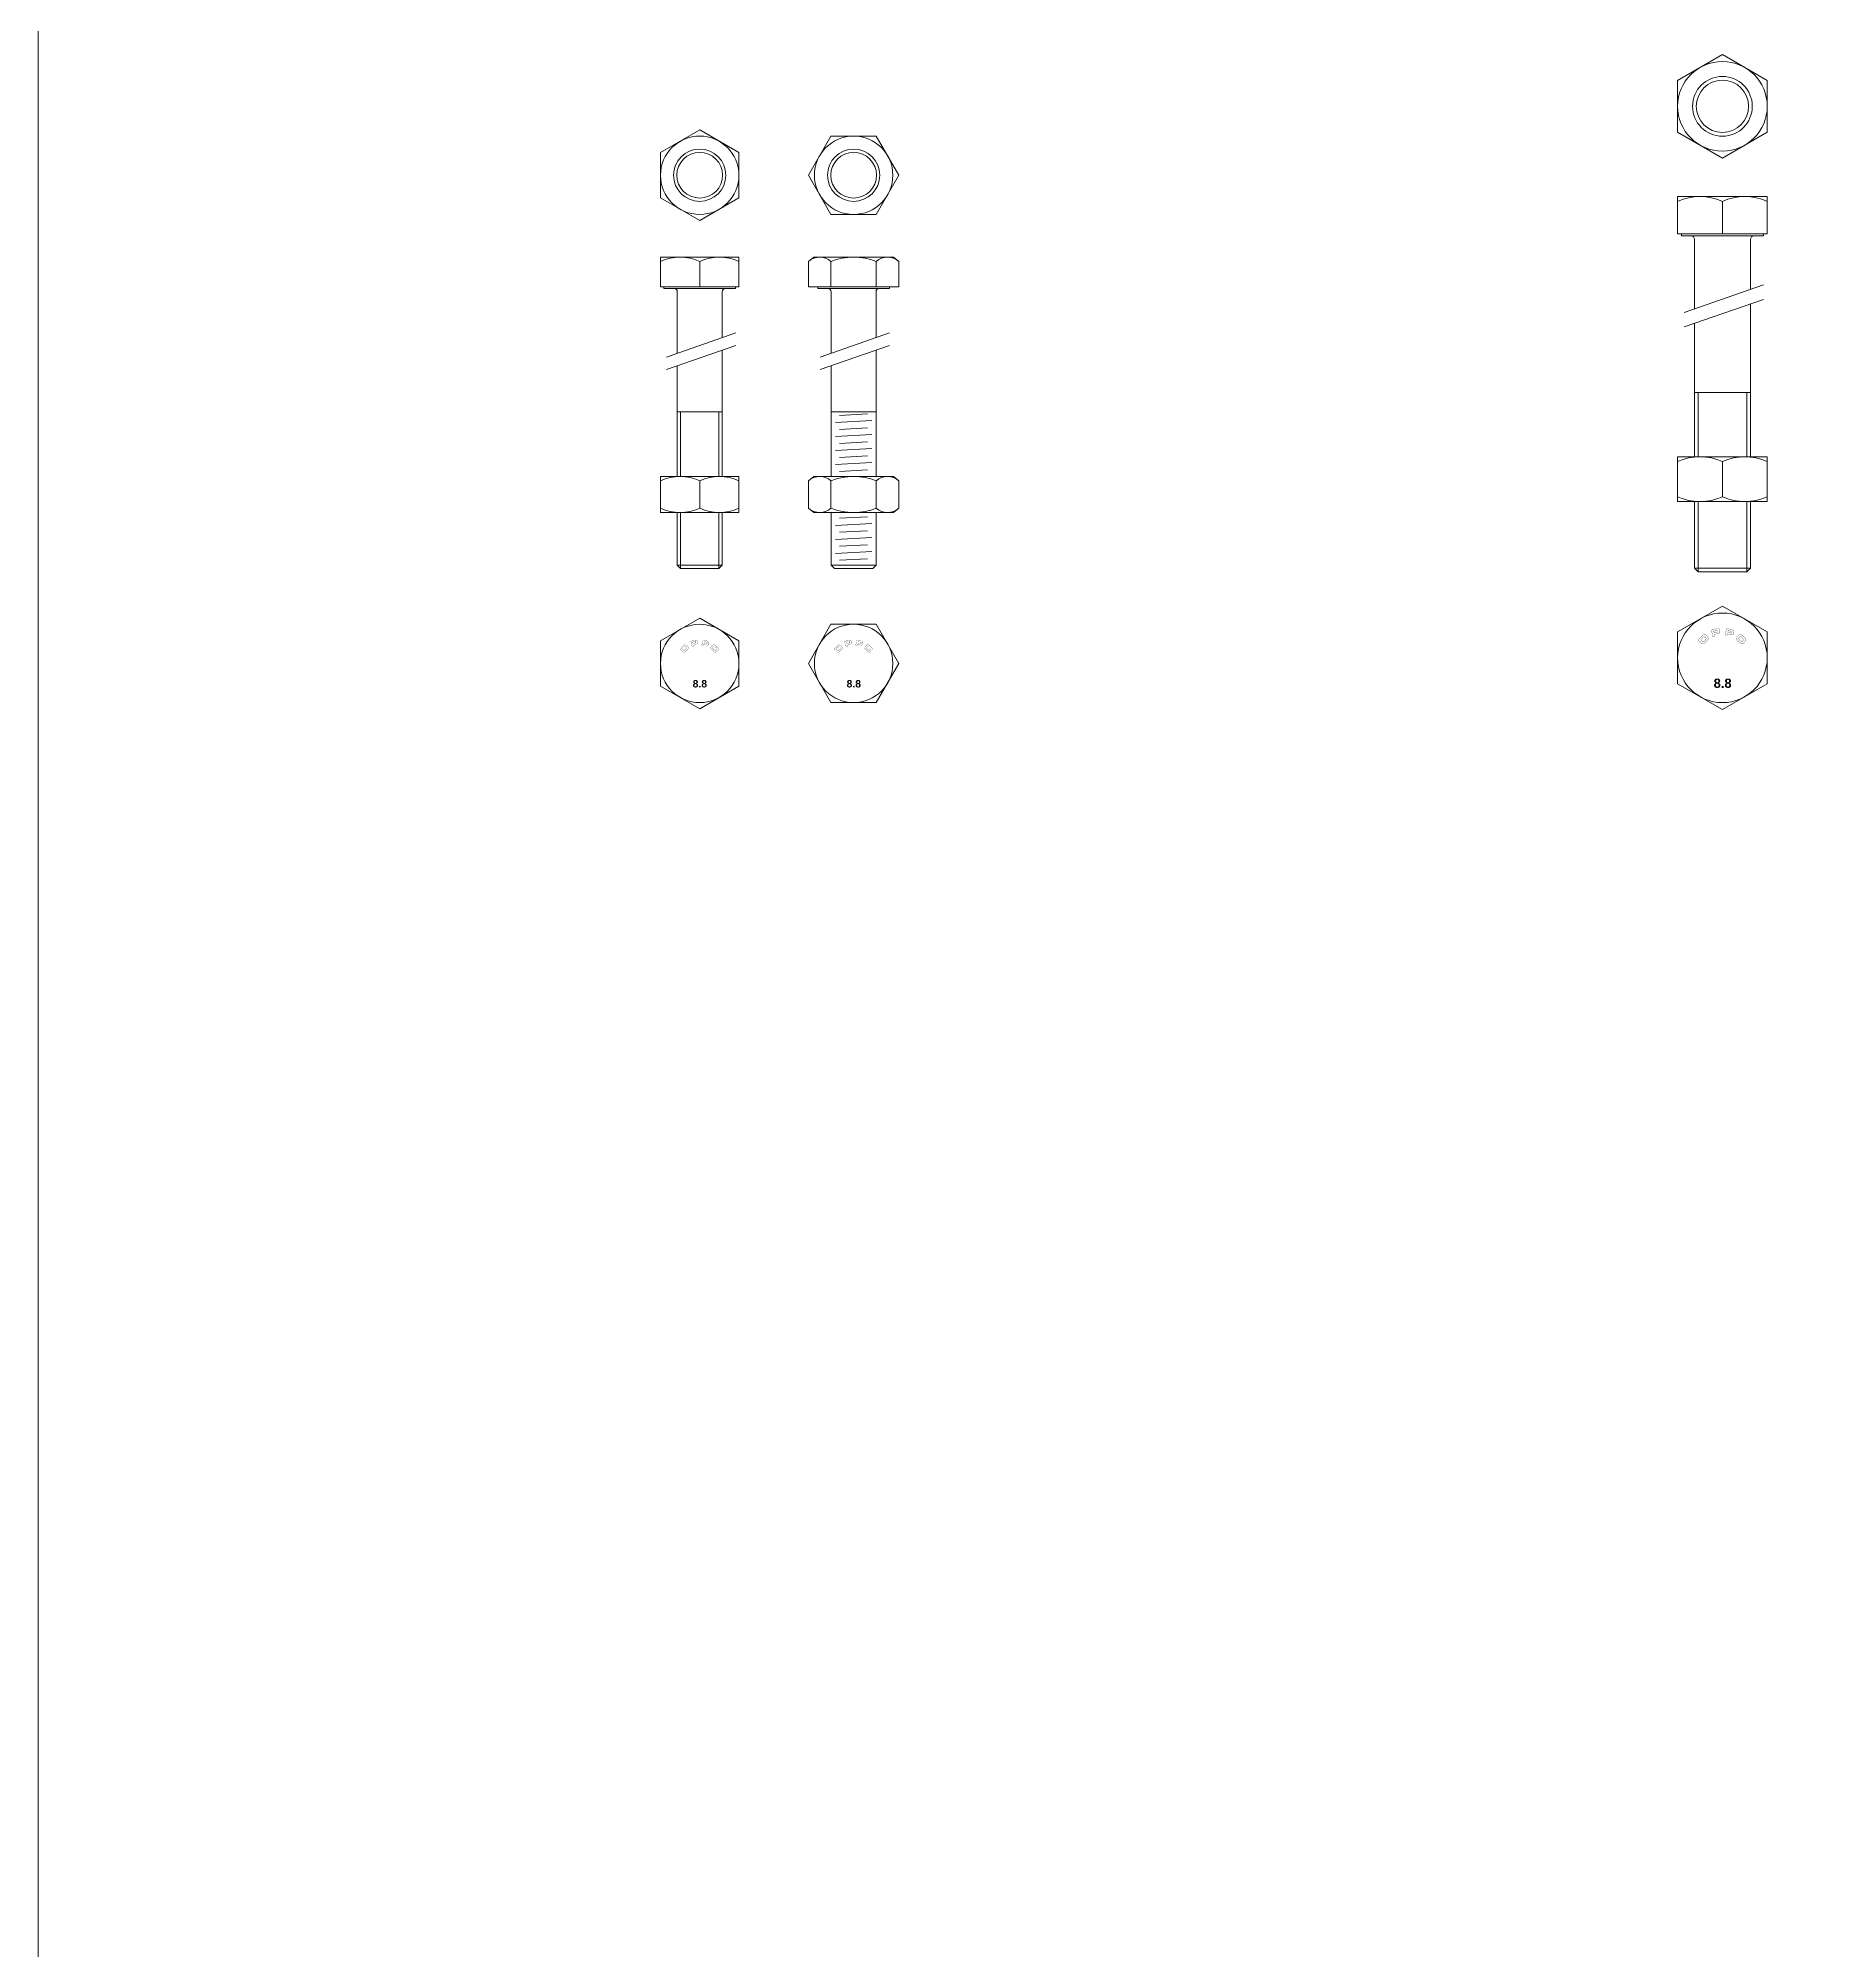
# Model space of a CAD drawing. Header units: millimetres. Extents: x 1415 to 3549, y 2194 to 4677.
# Drawn here: x 1779.981 to 1780.1392, y 2306.9984 to 2307.1691 of the extents above; entities that cross this region are included whole.
import ezdxf

# ---------------------------------------------------------------- set-up
doc = ezdxf.new("R2010")
doc.units = ezdxf.units.MM
doc.linetypes.add('TRATTO-PUNTO', pattern=[1, 0.5, -0.25, 0, -0.25])
doc.layers.add('bulloni', color=170, linetype='Continuous', lineweight=15)
doc.layers.add('Layer4', color=7, linetype='Continuous', lineweight=15)
doc.styles.add('NEGATIVO', font='swissbo.ttf', dxfattribs={"width": 0.8, "oblique": 10})

msp = doc.modelspace()

# ---------------------------------------------------------------- linework, layer by layer
at = {"layer": 'bulloni'}
for p, q in [((1780.135364031621, 2307.154947758351), (1780.127364031621, 2307.154947758351)), ((1780.127364031621, 2307.154947758351), (1780.127364031621, 2307.151614425017)), ((1780.135364031621, 2307.154947758351), (1780.135364031621, 2307.151614425017)), ((1780.131364031621, 2307.154528958351), (1780.131364031621, 2307.151614425017)), ((1780.135364031621, 2307.151614425017), (1780.127364031621, 2307.151614425017)), ((1780.127697364955, 2307.151614425017), (1780.127697364955, 2307.151447758351)), ((1780.135030698288, 2307.151447758351), (1780.127697364955, 2307.151447758351)), ((1780.135030698288, 2307.151614425017), (1780.135030698288, 2307.151447758351)), ((1780.128864031622, 2307.14492177781), (1780.128864031622, 2307.151114425017)), ((1780.133864031622, 2307.146655571703), (1780.133864031622, 2307.151114425017)), ((1780.043560036579, 2307.149537019727), (1780.03656003658, 2307.149537019727)), ((1780.03656003658, 2307.149537019727), (1780.03656003658, 2307.146882853061)), ((1780.040060036579, 2307.149170569727), (1780.040060036579, 2307.146882853061)), ((1780.043560036579, 2307.149537019727), (1780.043560036579, 2307.146882853061)), ((1780.050243928712, 2307.149537019727), (1780.049760810161, 2307.149170569727)), ((1780.049760810161, 2307.149170569727), (1780.049760810161, 2307.146882853061)), ((1780.057360595379, 2307.149537019727), (1780.050243928712, 2307.149537019727)), ((1780.051781536103, 2307.146882853061), (1780.051781536103, 2307.149170569727)), ((1780.055822987987, 2307.149170569727), (1780.055822987987, 2307.146882853061)), ((1780.057360595379, 2307.149537019727), (1780.05784371393, 2307.149170569727)), ((1780.05784371393, 2307.149170569727), (1780.05784371393, 2307.146882853061)), ((1780.043560036579, 2307.146882853061), (1780.03656003658, 2307.146882853061)), ((1780.036851703246, 2307.146882853061), (1780.036851703246, 2307.146737019727)), ((1780.043268369913, 2307.146737019727), (1780.036851703246, 2307.146737019727)), ((1780.038060036579, 2307.140966804025), (1780.038060036579, 2307.146445353061)), ((1780.04206003658, 2307.14235383914), (1780.04206003658, 2307.146445353061)), ((1780.043268369913, 2307.146882853061), (1780.043268369913, 2307.146737019727)), ((1780.05784371393, 2307.146882853061), (1780.049760810161, 2307.146882853061)), ((1780.050593928712, 2307.146882853061), (1780.050593928712, 2307.146737019727)), ((1780.057010595379, 2307.146737019727), (1780.050593928712, 2307.146737019727)), ((1780.051802262045, 2307.140966804025), (1780.051802262045, 2307.146445353061)), ((1780.055802262046, 2307.14235383914), (1780.055802262046, 2307.146445353061)), ((1780.057010595379, 2307.146882853061), (1780.057010595379, 2307.146737019727)), ((1780.133864031622, 2307.131722088146), (1780.133864031622, 2307.145370663626)), ((1780.128864031622, 2307.131722088146), (1780.128864031622, 2307.143636869732)), ((1780.04206003658, 2307.129949124388), (1780.04206003658, 2307.141229544572)), ((1780.055802262046, 2307.129949124388), (1780.055802262046, 2307.141229544572)), ((1780.038060036579, 2307.129949124388), (1780.038060036579, 2307.139842509458)), ((1780.051802262045, 2307.129949124388), (1780.051802262045, 2307.139842509458)), ((1780.133864031622, 2307.13744775835), (1780.128864031622, 2307.13744775835)), ((1780.129197364955, 2307.131722088146), (1780.129197364955, 2307.13744775835)), ((1780.133530698288, 2307.131722088146), (1780.133530698288, 2307.13744775835)), ((1780.04206003658, 2307.135737019727), (1780.038060036579, 2307.135737019727)), ((1780.038351703246, 2307.129949124388), (1780.038351703246, 2307.135737019727)), ((1780.041768369913, 2307.129949124388), (1780.041768369913, 2307.135737019727)), ((1780.055802262046, 2307.135737019727), (1780.051802262045, 2307.135737019727)), ((1780.052177262045, 2307.134767399982), (1780.055427262045, 2307.134949174478)), ((1780.052552262045, 2307.135413373962), (1780.055052262045, 2307.135553200498)), ((1780.052177262045, 2307.133517399982), (1780.055427262045, 2307.133699174478)), ((1780.052552262045, 2307.134163373963), (1780.055052262045, 2307.134303200498)), ((1780.052552262045, 2307.132913373962), (1780.055052262045, 2307.133053200498)), ((1780.052177262045, 2307.132267399982), (1780.055427262045, 2307.132449174478)), ((1780.052177262045, 2307.131017399982), (1780.055427262045, 2307.131199174478)), ((1780.052552262045, 2307.131663373963), (1780.055052262045, 2307.131803200497)), ((1780.135364031621, 2307.131722088146), (1780.127364031621, 2307.131722088146)), ((1780.127364031621, 2307.131722088146), (1780.127364031621, 2307.127722088147)), ((1780.131364031621, 2307.131303288146), (1780.131364031621, 2307.128140888146)), ((1780.135364031621, 2307.131722088146), (1780.135364031621, 2307.127722088147)), ((1780.043560036579, 2307.129949124388), (1780.03656003658, 2307.129949124388)), ((1780.03656003658, 2307.129949124388), (1780.03656003658, 2307.126749124388)), ((1780.040060036579, 2307.129582674388), (1780.040060036579, 2307.127115574388)), ((1780.043560036579, 2307.129949124388), (1780.043560036579, 2307.126749124388)), ((1780.050243928712, 2307.129949124388), (1780.049760810161, 2307.129582674388)), ((1780.049760810161, 2307.129582674388), (1780.049760810161, 2307.127115574388)), ((1780.057360595379, 2307.129949124388), (1780.050243928712, 2307.129949124388)), ((1780.051781536103, 2307.127115574388), (1780.051781536103, 2307.129582674388)), ((1780.052552262045, 2307.130413373962), (1780.055052262045, 2307.130553200498)), ((1780.055822987987, 2307.129582674388), (1780.055822987987, 2307.127115574388)), ((1780.057360595379, 2307.129949124388), (1780.05784371393, 2307.129582674388)), ((1780.05784371393, 2307.129582674388), (1780.05784371393, 2307.127115574388)), ((1780.135364031621, 2307.127722088147), (1780.127364031621, 2307.127722088147)), ((1780.128864031622, 2307.121781091684), (1780.128864031622, 2307.127722088147)), ((1780.129197364955, 2307.121447758351), (1780.129197364955, 2307.127722088147)), ((1780.133530698288, 2307.121447758351), (1780.133530698288, 2307.127722088147)), ((1780.133864031622, 2307.121781091684), (1780.133864031622, 2307.127722088147)), ((1780.043560036579, 2307.126749124388), (1780.03656003658, 2307.126749124388)), ((1780.038060036579, 2307.122028686394), (1780.038060036579, 2307.126749124388)), ((1780.038351703246, 2307.121737019727), (1780.038351703246, 2307.126749124388)), ((1780.041768369913, 2307.121737019727), (1780.041768369913, 2307.126749124388)), ((1780.04206003658, 2307.122028686394), (1780.04206003658, 2307.126749124388)), ((1780.050243928712, 2307.126749124388), (1780.049760810161, 2307.127115574388)), ((1780.057360595379, 2307.126749124388), (1780.050243928712, 2307.126749124388)), ((1780.051802262045, 2307.122028686394), (1780.051802262045, 2307.126749124388)), ((1780.052552262045, 2307.126220845666), (1780.055052262045, 2307.126360672201)), ((1780.055802262046, 2307.122028686394), (1780.055802262046, 2307.126749124388)), ((1780.057360595379, 2307.126749124388), (1780.05784371393, 2307.127115574388)), ((1780.052177262045, 2307.125574871686), (1780.055427262045, 2307.125756646182)), ((1780.052177262045, 2307.124324871686), (1780.055427262045, 2307.124506646182)), ((1780.052552262045, 2307.124970845666), (1780.055052262045, 2307.125110672202)), ((1780.052177262045, 2307.123074871686), (1780.055427262045, 2307.123256646182)), ((1780.052552262045, 2307.123720845666), (1780.055052262045, 2307.123860672202)), ((1780.052552262045, 2307.122470845666), (1780.055052262045, 2307.122610672202)), ((1780.038351703246, 2307.121737019727), (1780.038060036579, 2307.122028686394)), ((1780.04206003658, 2307.122028686394), (1780.038060036579, 2307.122028686394)), ((1780.041768369913, 2307.121737019727), (1780.038351703246, 2307.121737019727)), ((1780.04206003658, 2307.122028686394), (1780.041768369913, 2307.121737019727)), ((1780.052093928712, 2307.121737019727), (1780.051802262045, 2307.122028686394)), ((1780.051802262045, 2307.122028686394), (1780.055802262046, 2307.122028686394)), ((1780.055510595378, 2307.121737019727), (1780.052093928712, 2307.121737019727)), ((1780.055802262046, 2307.122028686394), (1780.055510595378, 2307.121737019727)), ((1780.129197364955, 2307.121447758351), (1780.128864031622, 2307.121781091684)), ((1780.133864031622, 2307.121781091684), (1780.128864031622, 2307.121781091684)), ((1780.133530698288, 2307.121447758351), (1780.129197364955, 2307.121447758351)), ((1780.133864031622, 2307.121781091684), (1780.133530698288, 2307.121447758351))]:
    msp.add_line(p, q, dxfattribs=at)
at = {"layer": 'bulloni', "linetype": 'TRATTO-PUNTO', "ltscale": 3}
for p, q in [((1780.135034832844, 2307.147061557305), (1780.127960732017, 2307.144608550742)), ((1780.135034832844, 2307.145776649228), (1780.127960732017, 2307.143323642665)), ((1780.043271987649, 2307.142774093813), (1780.037082149425, 2307.14062771307)), ((1780.043271987649, 2307.141649799245), (1780.037082149425, 2307.139503418502)), ((1780.057014213116, 2307.142774093813), (1780.050824374891, 2307.14062771307)), ((1780.057014213116, 2307.141649799245), (1780.050824374891, 2307.139503418502))]:
    msp.add_line(p, q, dxfattribs=at)
at = {"layer": 'bulloni'}
for points in [[(1780.131364031621, 2307.158397232768), (1780.135364031621, 2307.160706633844), (1780.135364031621, 2307.165325435998), (1780.131364031621, 2307.167634837075), (1780.127364031621, 2307.165325435998), (1780.127364031621, 2307.160706633844)], [(1780.040060036579, 2307.152817809842), (1780.043560036579, 2307.154838535785), (1780.043560036579, 2307.158879987669), (1780.040060036579, 2307.160900713611), (1780.03656003658, 2307.158879987669), (1780.03656003658, 2307.154838535785)], [(1780.049760810161, 2307.156859261727), (1780.051781536103, 2307.153359261727), (1780.055822987987, 2307.153359261727), (1780.05784371393, 2307.156859261727), (1780.055822987987, 2307.160359261727), (1780.051781536103, 2307.160359261727)], [(1780.040060036579, 2307.10922039748), (1780.043560036579, 2307.111241123423), (1780.043560036579, 2307.115282575307), (1780.040060036579, 2307.117303301249), (1780.03656003658, 2307.115282575307), (1780.03656003658, 2307.111241123423)], [(1780.131364031621, 2307.109143047212), (1780.135364031621, 2307.111452448288), (1780.135364031621, 2307.116071250442), (1780.131364031621, 2307.118380651518), (1780.127364031621, 2307.116071250442), (1780.127364031621, 2307.111452448288)], [(1780.049760810161, 2307.113261849365), (1780.051781536103, 2307.109761849365), (1780.055822987987, 2307.109761849365), (1780.05784371393, 2307.113261849365), (1780.055822987987, 2307.116761849365), (1780.051781536103, 2307.116761849365)]]:
    msp.add_lwpolyline(points, close=True, dxfattribs=at)
for points, const_width in [([(1780.130040301431, 2307.115655560489), (1780.130103412541, 2307.115564814011), (1780.130115134284, 2307.115481985531), (1780.130079658544, 2307.115399157051), (1780.130008707062, 2307.115312369572), (1780.129799578737, 2307.115103241246), (1780.129712791257, 2307.115032289765), (1780.129629885151, 2307.114996736397), (1780.129545193611, 2307.115006595082), (1780.129456387819, 2307.115071646877), (1780.129328147287, 2307.11519988741), (1780.129263095491, 2307.115288693203), (1780.129253159178, 2307.115373462369), (1780.129288712547, 2307.115456368475), (1780.129361682342, 2307.115541137641), (1780.129570810667, 2307.115750265968), (1780.129655579833, 2307.115823235762), (1780.129738408313, 2307.115858711503), (1780.129821314419, 2307.115846912132), (1780.129912060899, 2307.115783801022), (1780.130040301431, 2307.115655560489)], 2.258884362240001e-05), ([(1780.129817355421, 2307.115606189437), (1780.129738408313, 2307.115657501176), (1780.129697032886, 2307.115651679117), (1780.129649680147, 2307.11561612575), (1780.129495822559, 2307.115462268161), (1780.129458328506, 2307.115412974736), (1780.12945242882, 2307.115371521682), (1780.129468264817, 2307.115332086943), (1780.129503740558, 2307.115292574575), (1780.129547134298, 2307.115249180835), (1780.129588587352, 2307.115211764409), (1780.129628022092, 2307.115195928411), (1780.129665438518, 2307.115201828096), (1780.129708909885, 2307.115237381464), (1780.129874566845, 2307.115403038424), (1780.129908101899, 2307.115444491477), (1780.129914001585, 2307.115481907904), (1780.129898243214, 2307.115521420271), (1780.129860749159, 2307.115562795697), (1780.129817355421, 2307.115606189437)], 2.258884362240001e-05), ([(1780.130520885522, 2307.115656588116), (1780.130696065347, 2307.115703527409), (1780.130657081866, 2307.115849015739), (1780.131010092544, 2307.115943604665), (1780.131086548546, 2307.115981480121), (1780.131123473381, 2307.116037517812), (1780.131134524598, 2307.116104011821), (1780.131125357454, 2307.116170884714), (1780.131111633678, 2307.116222102544), (1780.131082527682, 2307.116298066955), (1780.131033591608, 2307.116351328779), (1780.130958187018, 2307.11637442653), (1780.130848753047, 2307.116362492919), (1780.13036637228, 2307.116233239381), (1780.130520885522, 2307.115656588116)], 2.258884362240001e-05), ([(1780.130579114906, 2307.116139992398), (1780.13084050611, 2307.11621003196), (1780.130904101931, 2307.11620979693), (1780.130933205193, 2307.116165655037), (1780.130939001571, 2307.116144022662), (1780.130937809038, 2307.116094604396), (1780.130897056926, 2307.116063454406), (1780.13061954748, 2307.115989095974), (1780.130579114906, 2307.116139992398)], 2.258884362240001e-05), ([(1780.131590117802, 2307.115809473555), (1780.131765297627, 2307.115762534262), (1780.131804281107, 2307.115908022592), (1780.132157185744, 2307.11581346208), (1780.132242442353, 2307.115808006773), (1780.132302439044, 2307.115838074419), (1780.132345256683, 2307.115890134311), (1780.132370648109, 2307.115952659921), (1780.132384371885, 2307.116003877752), (1780.132397253599, 2307.116084189445), (1780.132381504628, 2307.116154783575), (1780.132327645171, 2307.116212517523), (1780.132226905768, 2307.116256899697), (1780.131744631042, 2307.116386124821), (1780.131590117802, 2307.115809473555)], 2.258884362240001e-05), ([(1780.131882248068, 2307.116198999251), (1780.132143533231, 2307.116128988102), (1780.132198491313, 2307.116096986651), (1780.132201730572, 2307.116044178605), (1780.132195934194, 2307.116022546229), (1780.132170192298, 2307.115980345022), (1780.132119324938, 2307.115973744396), (1780.131841815494, 2307.116048102827), (1780.131882248068, 2307.116198999251)], 2.258884362240001e-05), ([(1780.132670901031, 2307.11567185566), (1780.132607789921, 2307.115581109181), (1780.132596068177, 2307.115498280702), (1780.132631543918, 2307.115415452222), (1780.132702495399, 2307.115328664743), (1780.132911623725, 2307.115119536416), (1780.132998411205, 2307.115048584936), (1780.133081317312, 2307.115013031567), (1780.13316600885, 2307.115022890252), (1780.133254814643, 2307.115087942048), (1780.133383055175, 2307.115216182581), (1780.133448106971, 2307.115304988373), (1780.133458043283, 2307.115389757539), (1780.133422489915, 2307.115472663646), (1780.133349520121, 2307.115557432812), (1780.133140391794, 2307.115766561138), (1780.133055622629, 2307.115839530933), (1780.13297279415, 2307.115875006673), (1780.132889888042, 2307.115863207302), (1780.132799141563, 2307.115800096193), (1780.132670901031, 2307.11567185566)], 2.258884362240001e-05), ([(1780.132893847042, 2307.115622484607), (1780.13297279415, 2307.115673796346), (1780.133014169575, 2307.115667974288), (1780.133061522314, 2307.11563242092), (1780.133215379902, 2307.115478563332), (1780.133252873956, 2307.115429269907), (1780.133258773642, 2307.115387816853), (1780.133242937644, 2307.115348382113), (1780.133207461903, 2307.115308869746), (1780.133164068164, 2307.115265476006), (1780.13312261511, 2307.115228059579), (1780.13308318037, 2307.115212223581), (1780.133045763944, 2307.115218123267), (1780.133002292577, 2307.115253676635), (1780.132836635618, 2307.115419333594), (1780.132803100563, 2307.115460786648), (1780.132797200878, 2307.115498203074), (1780.132812959248, 2307.115537715442), (1780.132850453301, 2307.115579090868), (1780.132893847042, 2307.115622484607)], 2.258884362240001e-05), ([(1780.039001052427, 2307.114776818265), (1780.039051541315, 2307.114704221081), (1780.03906091871, 2307.114637958298), (1780.039032538117, 2307.114571695514), (1780.038975776933, 2307.114502265531), (1780.038808474271, 2307.11433496287), (1780.038739044288, 2307.114278201685), (1780.038672719402, 2307.11424975899), (1780.038604966171, 2307.114257645938), (1780.038533921537, 2307.114309687375), (1780.038431329112, 2307.114412279801), (1780.038379287675, 2307.114483324435), (1780.038371338625, 2307.114551139768), (1780.03839978132, 2307.114617464653), (1780.038458157155, 2307.114685279986), (1780.038625459816, 2307.114852582647), (1780.038693275149, 2307.114910958483), (1780.038759537933, 2307.114939339075), (1780.038825862818, 2307.114929899578), (1780.038898460001, 2307.114879410691), (1780.039001052427, 2307.114776818265)], 1.807107489792001e-05), ([(1780.038822695619, 2307.114737321423), (1780.038759537933, 2307.114778370813), (1780.038726437592, 2307.114773713167), (1780.0386885554, 2307.114745270473), (1780.038565469329, 2307.114622184402), (1780.038535474087, 2307.114582749662), (1780.038530754339, 2307.114549587219), (1780.038543423136, 2307.114518039427), (1780.038571803729, 2307.114486429533), (1780.038606518721, 2307.114451714541), (1780.038639681164, 2307.1144217814), (1780.038671228956, 2307.114409112602), (1780.038701162097, 2307.11441383235), (1780.03873593919, 2307.114442275044), (1780.038868464758, 2307.114574800612), (1780.038895292801, 2307.114607963055), (1780.03890001255, 2307.114637896196), (1780.038887405853, 2307.11466950609), (1780.03885741061, 2307.114702606431), (1780.038822695619, 2307.114737321423)], 1.807107489792001e-05), ([(1780.0393855197, 2307.114777640366), (1780.03952566356, 2307.1148151918), (1780.039494476775, 2307.114931582464), (1780.039776885317, 2307.115007253605), (1780.039838050119, 2307.11503755397), (1780.039867589987, 2307.115082384123), (1780.03987643096, 2307.11513557933), (1780.039869097245, 2307.115189077644), (1780.039858118225, 2307.115230051908), (1780.039834833428, 2307.115290823437), (1780.039795684569, 2307.115333432896), (1780.039735360896, 2307.115351911097), (1780.03964781372, 2307.115342364208), (1780.039261909106, 2307.115238961379), (1780.0393855197, 2307.114777640366)], 1.807107489792001e-05), ([(1780.039432103207, 2307.115164363791), (1780.03964121617, 2307.115220395441), (1780.039692092826, 2307.115220207417), (1780.039715375437, 2307.115184893903), (1780.039720012539, 2307.115167588002), (1780.039719058513, 2307.11512805339), (1780.039686456823, 2307.115103133397), (1780.039464449266, 2307.115043646652), (1780.039432103207, 2307.115164363791)], 1.807107489792001e-05), ([(1780.040240905523, 2307.114899948717), (1780.040381049384, 2307.114862397283), (1780.040412236168, 2307.114978787946), (1780.040694559877, 2307.114903139537), (1780.040762765164, 2307.114898775291), (1780.040810762517, 2307.114922829408), (1780.040845016629, 2307.114964477322), (1780.040865329769, 2307.11501449781), (1780.04087630879, 2307.115055472074), (1780.040886614162, 2307.115119721429), (1780.040874014985, 2307.115176196733), (1780.040830927419, 2307.115222383891), (1780.040750335896, 2307.115257889631), (1780.040364516116, 2307.115361269729), (1780.040240905523, 2307.114899948717)], 1.807107489792001e-05), ([(1780.040474609737, 2307.115211569274), (1780.040683637867, 2307.115155560355), (1780.040727604333, 2307.115129959194), (1780.04073019574, 2307.115087712757), (1780.040725558638, 2307.115070406856), (1780.040704965121, 2307.115036645891), (1780.040664271233, 2307.11503136539), (1780.040442263677, 2307.115090852135), (1780.040474609737, 2307.115211569274)], 1.807107489792001e-05), ([(1780.041105532107, 2307.114789854401), (1780.041055043219, 2307.114717257218), (1780.041045665824, 2307.114650994434), (1780.041074046417, 2307.114584731651), (1780.041130807601, 2307.114515301667), (1780.041298110263, 2307.114347999006), (1780.041367540246, 2307.114291237821), (1780.041433865132, 2307.114262795127), (1780.041501618363, 2307.114270682075), (1780.041572662996, 2307.114322723512), (1780.041675255422, 2307.114425315938), (1780.041727296859, 2307.114496360572), (1780.041735245909, 2307.114564175904), (1780.041706803214, 2307.11463050079), (1780.041648427379, 2307.114698316122), (1780.041481124718, 2307.114865618783), (1780.041413309386, 2307.114923994619), (1780.041347046601, 2307.114952375212), (1780.041280721716, 2307.114942935715), (1780.041208124533, 2307.114892446827), (1780.041105532107, 2307.114789854401)], 1.807107489792001e-05), ([(1780.041283888915, 2307.114750357559), (1780.041347046601, 2307.11479140695), (1780.041380146942, 2307.114786749303), (1780.041418029134, 2307.114758306609), (1780.041541115204, 2307.114635220538), (1780.041571110447, 2307.114595785798), (1780.041575830196, 2307.114562623356), (1780.041563161397, 2307.114531075563), (1780.041534780805, 2307.114499465669), (1780.041500065813, 2307.114464750678), (1780.041466903371, 2307.114434817537), (1780.041435355578, 2307.114422148738), (1780.041405422438, 2307.114426868487), (1780.041370645344, 2307.114455311181), (1780.041238119776, 2307.114587836748), (1780.041211291732, 2307.114620999191), (1780.041206571984, 2307.114650932333), (1780.04121917868, 2307.114682542227), (1780.041249173924, 2307.114715642567), (1780.041283888915, 2307.114750357559)], 1.807107489792001e-05), ([(1780.052743277893, 2307.114776818265), (1780.05279376678, 2307.114704221081), (1780.052803144176, 2307.114637958298), (1780.052774763583, 2307.114571695514), (1780.052718002398, 2307.114502265531), (1780.052550699738, 2307.11433496287), (1780.052481269753, 2307.114278201685), (1780.052414944868, 2307.11424975899), (1780.052347191638, 2307.114257645938), (1780.052276147003, 2307.114309687375), (1780.052173554577, 2307.114412279801), (1780.05212151314, 2307.114483324435), (1780.05211356409, 2307.114551139768), (1780.052142006786, 2307.114617464653), (1780.052200382621, 2307.114685279986), (1780.052367685282, 2307.114852582647), (1780.052435500615, 2307.114910958483), (1780.052501763398, 2307.114939339075), (1780.052568088284, 2307.114929899578), (1780.052640685466, 2307.114879410691), (1780.052743277893, 2307.114776818265)], 1.807107489792001e-05), ([(1780.052564921084, 2307.114737321423), (1780.052501763398, 2307.114778370813), (1780.052468663057, 2307.114773713167), (1780.052430780866, 2307.114745270473), (1780.052307694795, 2307.114622184402), (1780.052277699552, 2307.114582749662), (1780.052272979804, 2307.114549587219), (1780.052285648602, 2307.114518039427), (1780.052314029195, 2307.114486429533), (1780.052348744186, 2307.114451714541), (1780.05238190663, 2307.1144217814), (1780.052413454421, 2307.114409112602), (1780.052443387563, 2307.11441383235), (1780.052478164656, 2307.114442275044), (1780.052610690224, 2307.114574800612), (1780.052637518266, 2307.114607963055), (1780.052642238016, 2307.114637896196), (1780.052629631318, 2307.11466950609), (1780.052599636076, 2307.114702606431), (1780.052564921084, 2307.114737321423)], 1.807107489792001e-05), ([(1780.053127745166, 2307.114777640366), (1780.053267889025, 2307.1148151918), (1780.053236702241, 2307.114931582464), (1780.053519110783, 2307.115007253605), (1780.053580275585, 2307.11503755397), (1780.053609815453, 2307.115082384123), (1780.053618656426, 2307.11513557933), (1780.053611322711, 2307.115189077644), (1780.05360034369, 2307.115230051908), (1780.053577058893, 2307.115290823437), (1780.053537910035, 2307.115333432896), (1780.053477586362, 2307.115351911097), (1780.053390039186, 2307.115342364208), (1780.053004134573, 2307.115238961379), (1780.053127745166, 2307.114777640366)], 1.807107489792001e-05), ([(1780.053174328673, 2307.115164363791), (1780.053383441636, 2307.115220395441), (1780.053434318292, 2307.115220207417), (1780.053457600902, 2307.115184893903), (1780.053462238005, 2307.115167588002), (1780.053461283979, 2307.11512805339), (1780.053428682289, 2307.115103133397), (1780.053206674732, 2307.115043646652), (1780.053174328673, 2307.115164363791)], 1.807107489792001e-05), ([(1780.053983130989, 2307.114899948717), (1780.054123274849, 2307.114862397283), (1780.054154461634, 2307.114978787946), (1780.054436785343, 2307.114903139537), (1780.054504990631, 2307.114898775291), (1780.054552987983, 2307.114922829408), (1780.054587242095, 2307.114964477322), (1780.054607555235, 2307.11501449781), (1780.054618534256, 2307.115055472074), (1780.054628839627, 2307.115119721429), (1780.054616240451, 2307.115176196733), (1780.054573152885, 2307.115222383891), (1780.054492561362, 2307.115257889631), (1780.054106741582, 2307.115361269729), (1780.053983130989, 2307.114899948717)], 1.807107489792001e-05), ([(1780.054216835202, 2307.115211569274), (1780.054425863333, 2307.115155560355), (1780.054469829798, 2307.115129959194), (1780.054472421206, 2307.115087712757), (1780.054467784104, 2307.115070406856), (1780.054447190587, 2307.115036645891), (1780.054406496698, 2307.11503136539), (1780.054184489142, 2307.115090852135), (1780.054216835202, 2307.115211569274)], 1.807107489792001e-05), ([(1780.054847757572, 2307.114789854401), (1780.054797268685, 2307.114717257218), (1780.05478789129, 2307.114650994434), (1780.054816271883, 2307.114584731651), (1780.054873033068, 2307.114515301667), (1780.055040335729, 2307.114347999006), (1780.055109765712, 2307.114291237821), (1780.055176090598, 2307.114262795127), (1780.055243843828, 2307.114270682075), (1780.055314888462, 2307.114322723512), (1780.055417480888, 2307.114425315938), (1780.055469522325, 2307.114496360572), (1780.055477471375, 2307.114564175904), (1780.055449028681, 2307.11463050079), (1780.055390652844, 2307.114698316122), (1780.055223350183, 2307.114865618783), (1780.055155534851, 2307.114923994619), (1780.055089272067, 2307.114952375212), (1780.055022947182, 2307.114942935715), (1780.054950349999, 2307.114892446827), (1780.054847757572, 2307.114789854401)], 1.807107489792001e-05), ([(1780.055026114381, 2307.114750357559), (1780.055089272067, 2307.11479140695), (1780.055122372408, 2307.114786749303), (1780.0551602546, 2307.114758306609), (1780.055283340669, 2307.114635220538), (1780.055313335913, 2307.114595785798), (1780.055318055662, 2307.114562623356), (1780.055305386863, 2307.114531075563), (1780.055277006271, 2307.114499465669), (1780.055242291279, 2307.114464750678), (1780.055209128837, 2307.114434817537), (1780.055177581044, 2307.114422148738), (1780.055147647903, 2307.114426868487), (1780.05511287081, 2307.114455311181), (1780.054980345242, 2307.114587836748), (1780.054953517198, 2307.114620999191), (1780.05494879745, 2307.114650932333), (1780.054961404146, 2307.114682542227), (1780.054991399389, 2307.114715642567), (1780.055026114381, 2307.114750357559)], 1.807107489792001e-05)]:
    msp.add_lwpolyline(points, dxfattribs=dict(at, const_width=const_width))
for centre, radius in [((1780.131364031621, 2307.163016034921), 0.004), ((1780.131364031621, 2307.163016034921), 0.002666666666666667), ((1780.131364031621, 2307.163016034921), 0.002333333333333334), ((1780.040060036579, 2307.156859261727), 0.0035), ((1780.053802262045, 2307.156859261727), 0.0035), ((1780.040060036579, 2307.156859261727), 0.002333333333333334), ((1780.040060036579, 2307.156859261727), 0.002041666666666667), ((1780.053802262045, 2307.156859261727), 0.002333333333333334), ((1780.053802262045, 2307.156859261727), 0.002041666666666667), ((1780.131364031621, 2307.113761849365), 0.004), ((1780.040060036579, 2307.113261849365), 0.0035), ((1780.053802262045, 2307.113261849365), 0.0035)]:
    msp.add_circle(centre, radius, dxfattribs=at)
for centre, radius, start, end in [((1780.129364031622, 2307.149962809162), 0.0049849491881565, 66.3463005919994, 113.6536994080006), ((1780.133364031622, 2307.149962809162), 0.0049849491881565, 66.3463005919994, 113.6536994080006), ((1780.128530698288, 2307.151114425017), 0.0003333333333333333, 0, 90), ((1780.134197364954, 2307.151114425017), 0.0003333333333333333, 90, 180), ((1780.038310036579, 2307.145175189188), 0.004361830539636937, 66.3463005919994, 113.6536994080006), ((1780.04181003658, 2307.145175189188), 0.004361830539636937, 66.3463005919994, 113.6536994080006), ((1780.050771173132, 2307.147960926214), 0.001576093513212493, 50.12945043758496, 129.8705495624151), ((1780.053802262045, 2307.143782320675), 0.005754699052849003, 69.44271913731043, 110.5572808626896), ((1780.056833350958, 2307.147960926214), 0.001576093513212493, 50.12945043758496, 129.8705495624151), ((1780.037768369913, 2307.146445353061), 0.0002916666666666667, 0, 90), ((1780.042351703246, 2307.146445353061), 0.0002916666666666667, 90, 180), ((1780.051510595378, 2307.146445353061), 0.0002916666666666667, 0, 90), ((1780.056093928712, 2307.146445353061), 0.0002916666666666667, 90, 180), ((1780.129364031622, 2307.126737138958), 0.0049849491881565, 66.3463005919994, 113.6536994080006), ((1780.133364031622, 2307.126737138958), 0.0049849491881565, 66.3463005919994, 113.6536994080006), ((1780.038310036579, 2307.125587293848), 0.004361830539636937, 66.3463005919994, 113.6536994080006), ((1780.04181003658, 2307.125587293848), 0.004361830539636937, 66.3463005919994, 113.6536994080006), ((1780.050771173132, 2307.128373030875), 0.001576093513212493, 50.12945043758496, 129.8705495624151), ((1780.053802262045, 2307.124194425335), 0.005754699052849003, 69.44271913731043, 110.5572808626896), ((1780.056833350958, 2307.128373030875), 0.001576093513212493, 50.12945043758496, 129.8705495624151), ((1780.129364031622, 2307.132707037335), 0.0049849491881565, 246.3463005919994, 293.6536994080005), ((1780.133364031622, 2307.132707037335), 0.0049849491881565, 246.3463005919994, 293.6536994080005), ((1780.038310036579, 2307.131110954928), 0.004361830539636937, 246.3463005919994, 293.6536994080005), ((1780.04181003658, 2307.131110954928), 0.004361830539636937, 246.3463005919994, 293.6536994080005), ((1780.050771173132, 2307.128325217901), 0.001576093513212535, 230.129450437585, 309.870549562415), ((1780.053802262045, 2307.132503823441), 0.005754699052849003, 249.4427191373105, 290.5572808626895), ((1780.056833350958, 2307.128325217901), 0.001576093513212535, 230.129450437585, 309.870549562415)]:
    msp.add_arc(centre, radius, start, end, dxfattribs=at)
at = {"layer": 'Layer4', "color": 251}
msp.add_lwpolyline([(1779.981008146202, 2307.355855397142), (1781.308051804003, 2307.355855397142), (1781.308051804003, 2306.640923006063), (1779.981008146202, 2306.640923006063)], close=True, dxfattribs=at)

# ---------------------------------------------------------------- texts
at = {"layer": 'bulloni', "linetype": 'Continuous', "style": 'NEGATIVO'}
for height, p in [(0.0006600000000000001, (1780.039432861311, 2307.111117744084)), (0.0006600000000000001, (1780.053175086777, 2307.111117744084)), (0.0008250000000000002, (1780.130580062536, 2307.111081717764))]:
    msp.add_text('8.8', height=height, dxfattribs=at).set_placement(p)

doc.saveas('drawing.dxf')
